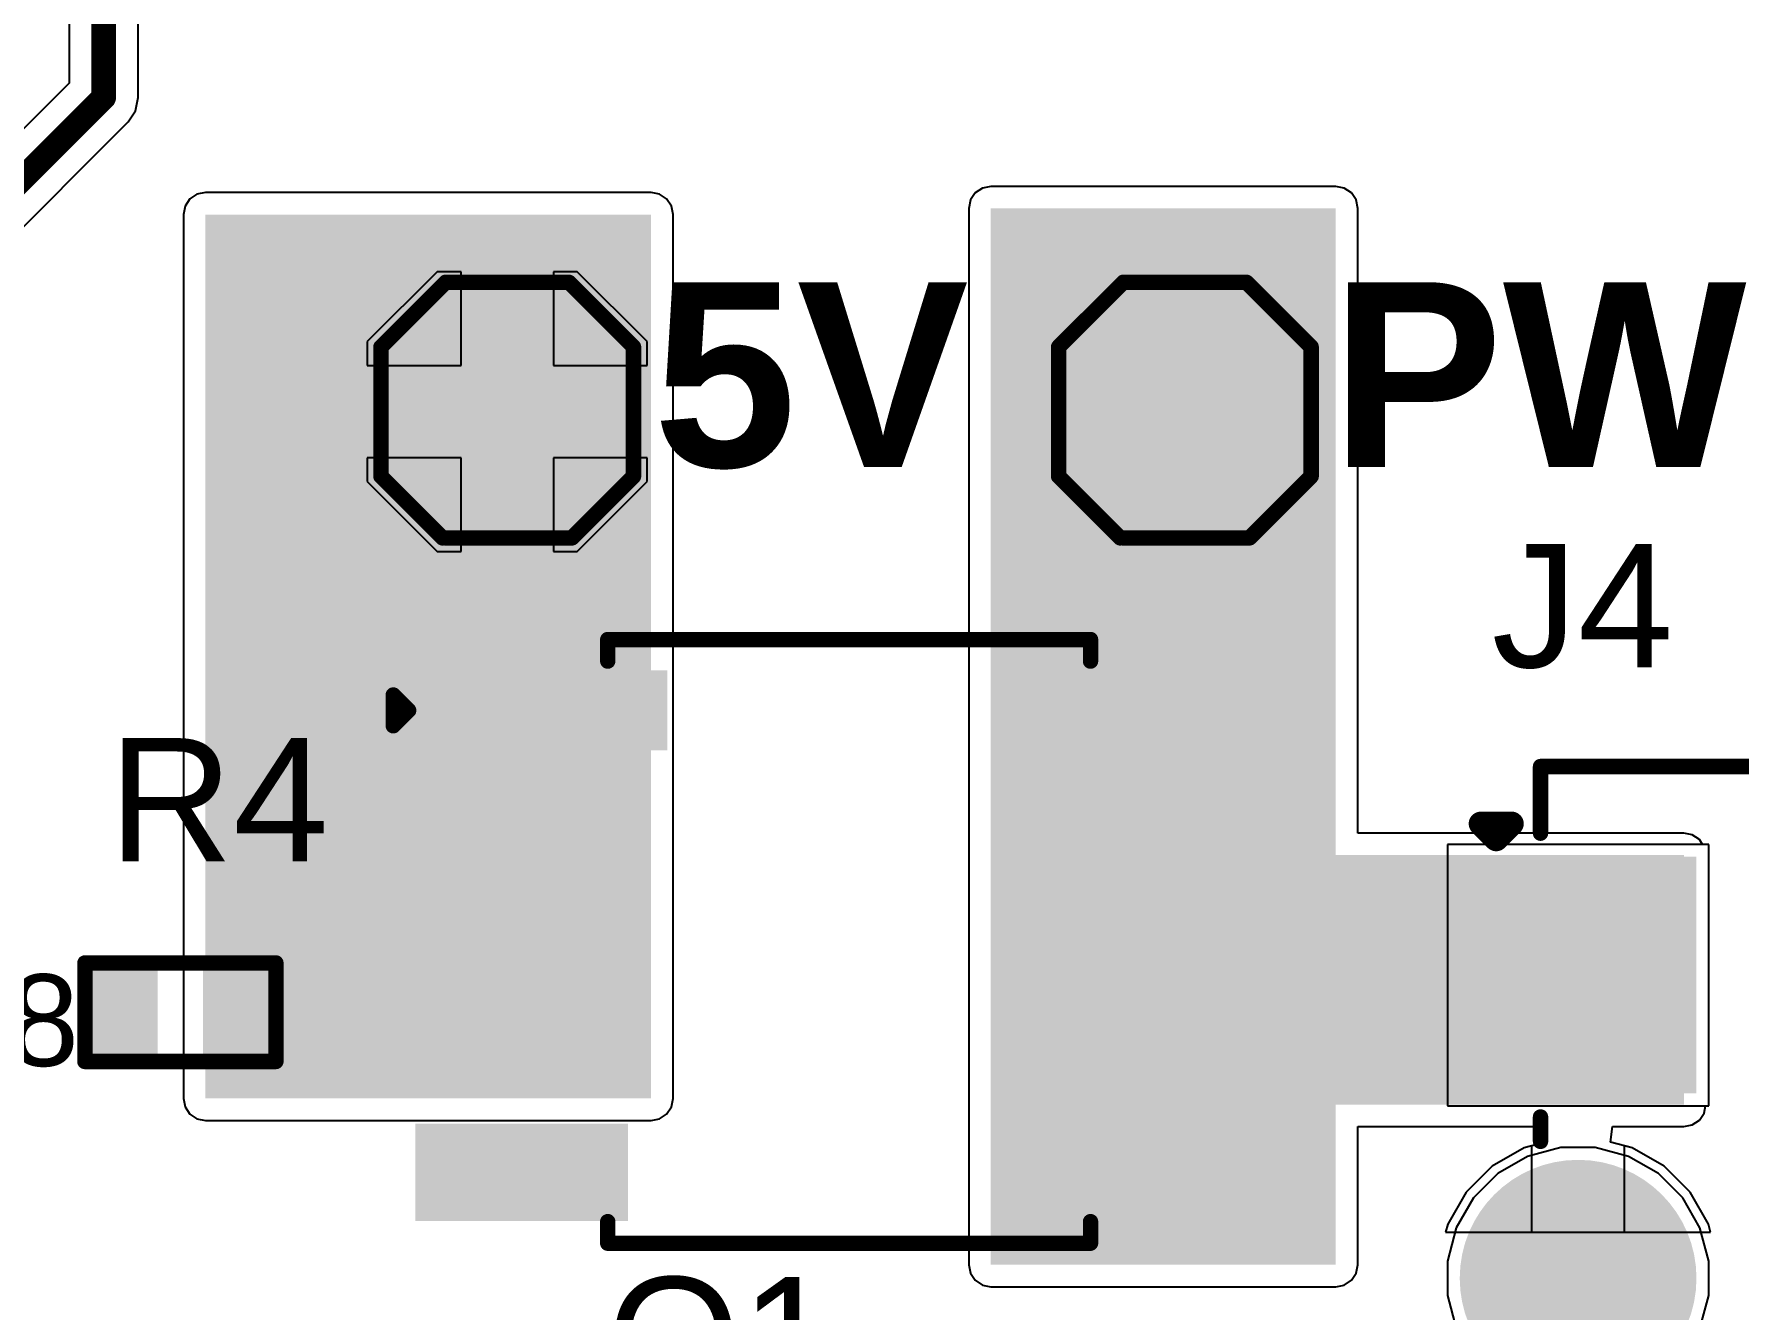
# Model space of a CAD drawing. Header units: inches. Extents: x -0.91 to 3.86, y -0.82 to 4.16.
# Drawn here: x 2.936 to 3.49, y 2.628 to 3.043 of the extents above; entities that cross this region are included whole.
import ezdxf

# ---------------------------------------------------------------- set-up
doc = ezdxf.new("R2010")
doc.units = ezdxf.units.IN
doc.header["$MEASUREMENT"] = 0
for name, color, linetype in [('Bottom Layer 1', 5, 'Continuous'), ('Bottom Solder', 6, 'Continuous'), ('GND+Signal', 16, 'Continuous'), ('Mechanical 17', 56, 'Continuous'), ('Multi-Layer', 9, 'Continuous'), ('Pad Holes', 156, 'Continuous'), ('PWR+Signal', 76, 'Continuous'), ('Top Layer 1', 1, 'Continuous'), ('Top Overlay', 2, 'Continuous'), ('Top Paste', 8, 'Continuous'), ('Top Solder', 216, 'Continuous')]:
    doc.layers.add(name, color=color, linetype=linetype)
doc.styles.add('Arial', font='', dxfattribs={"height": 0.2})
doc.styles.add('Arial_Bold', font='', dxfattribs={"height": 0.2})
doc.styles.get('Arial').set_extended_font_data('Arial')
doc.styles.get('Arial_Bold').set_extended_font_data('Arial', bold=True)

# ---------------------------------------------------------------- blocks, each defined once
blk = doc.blocks.new('R___0402_160')
at = {"layer": 'Top Layer 1'}
for points in [[(-0.0275, -0.0125), (-0.0275, 0.0125), (-0.0095, 0.0125), (-0.0095, -0.0125)], [(0.0095, -0.0125), (0.0095, 0.0125), (0.0275, 0.0125), (0.0275, -0.0125)]]:
    blk.add_hatch(color=1, dxfattribs=at).paths.add_polyline_path(points)
at = {"layer": 'Top Paste'}
for points in [[(-0.0275, -0.0125), (-0.0275, 0.0125), (-0.0095, 0.0125), (-0.0095, -0.0125)], [(0.0095, -0.0125), (0.0095, 0.0125), (0.0275, 0.0125), (0.0275, -0.0125)]]:
    blk.add_hatch(color=8, dxfattribs=at).paths.add_polyline_path(points)
at = {"layer": 'Top Solder'}
for points in [[(-0.02967, -0.01467), (-0.02967, 0.01467), (-0.00733, 0.01467), (-0.00733, -0.01467)], [(0.00733, -0.01467), (0.00733, 0.01467), (0.02967, 0.01467), (0.02967, -0.01467)]]:
    blk.add_hatch(color=216, dxfattribs=at).paths.add_polyline_path(points)
at = {"layer": 'Top Overlay'}
for points in [[(-0.031, 0.016, 0.005, 0.005, 0), (0.031, 0.016, 0.005, 0.005, 0)], [(-0.031, -0.016, 0.005, 0.005, 0), (-0.031, 0.016, 0.005, 0.005, 0)], [(0.031, -0.016, 0.005, 0.005, 0), (0.031, 0.016, 0.005, 0.005, 0)], [(-0.031, -0.016, 0.005, 0.005, 0), (0.031, -0.016, 0.005, 0.005, 0)], [(-0.032, -0.017, 0.000127, 0.000127, 0), (0.032, -0.017, 0.000127, 0.000127, 0)]]:
    blk.add_lwpolyline(points, format="xyseb", dxfattribs=at)
for points in [[(-0.03225, 0.016, 0.0025, 0.0025, 1), (-0.02975, 0.016, 0.0025, 0.0025, 1)], [(-0.03225, 0.016, 0.0025, 0.0025, 1), (-0.02975, 0.016, 0.0025, 0.0025, 1)], [(0.02975, 0.016, 0.0025, 0.0025, 1), (0.03225, 0.016, 0.0025, 0.0025, 1)], [(0.02975, 0.016, 0.0025, 0.0025, 1), (0.03225, 0.016, 0.0025, 0.0025, 1)], [(-0.03225, -0.016, 0.0025, 0.0025, 1), (-0.02975, -0.016, 0.0025, 0.0025, 1)], [(-0.03225, -0.016, 0.0025, 0.0025, 1), (-0.02975, -0.016, 0.0025, 0.0025, 1)], [(0.02975, -0.016, 0.0025, 0.0025, 1), (0.03225, -0.016, 0.0025, 0.0025, 1)], [(0.02975, -0.016, 0.0025, 0.0025, 1), (0.03225, -0.016, 0.0025, 0.0025, 1)], [(-0.03203, -0.017, 0.0000635, 0.0000635, 1), (-0.03197, -0.017, 0.0000635, 0.0000635, 1)], [(0.03197, -0.017, 0.0000635, 0.0000635, 1), (0.03203, -0.017, 0.0000635, 0.0000635, 1)]]:
    blk.add_lwpolyline(points, format="xyseb", close=True, dxfattribs=at)
blk = doc.blocks.new('SOIC_8_173')
at = {"layer": 'Top Layer 1'}
for points in [[(-0.07579, 0.08681), (-0.07579, 0.06319), (-0.13681, 0.06319), (-0.13681, 0.08681)], [(0.13681, 0.08681), (0.13681, 0.06319), (0.07579, 0.06319), (0.07579, 0.08681)], [(-0.07579, 0.03681), (-0.07579, 0.01319), (-0.13681, 0.01319), (-0.13681, 0.03681)], [(0.13681, 0.03681), (0.13681, 0.01319), (0.07579, 0.01319), (0.07579, 0.03681)], [(-0.07579, -0.01319), (-0.07579, -0.03681), (-0.13681, -0.03681), (-0.13681, -0.01319)], [(0.13681, -0.01319), (0.13681, -0.03681), (0.07579, -0.03681), (0.07579, -0.01319)], [(-0.07579, -0.06319), (-0.07579, -0.08681), (-0.13681, -0.08681), (-0.13681, -0.06319)], [(0.13681, -0.06319), (0.13681, -0.08681), (0.07579, -0.08681), (0.07579, -0.06319)]]:
    blk.add_hatch(color=1, dxfattribs=at).paths.add_polyline_path(points)
at = {"layer": 'Top Overlay'}
blk.add_hatch(color=2, dxfattribs=at).paths.add_polyline_path([(-0.072, 0.062), (-0.059, 0.062), (-0.059, 0.088), (-0.072, 0.088)])
at = {"layer": 'Top Paste'}
for points in [[(-0.07579, 0.08681), (-0.07579, 0.06319), (-0.13681, 0.06319), (-0.13681, 0.08681)], [(0.13681, 0.08681), (0.13681, 0.06319), (0.07579, 0.06319), (0.07579, 0.08681)], [(-0.07579, 0.03681), (-0.07579, 0.01319), (-0.13681, 0.01319), (-0.13681, 0.03681)], [(0.13681, 0.03681), (0.13681, 0.01319), (0.07579, 0.01319), (0.07579, 0.03681)], [(-0.07579, -0.01319), (-0.07579, -0.03681), (-0.13681, -0.03681), (-0.13681, -0.01319)], [(0.13681, -0.01319), (0.13681, -0.03681), (0.07579, -0.03681), (0.07579, -0.01319)], [(-0.07579, -0.06319), (-0.07579, -0.08681), (-0.13681, -0.08681), (-0.13681, -0.06319)], [(0.13681, -0.06319), (0.13681, -0.08681), (0.07579, -0.08681), (0.07579, -0.06319)]]:
    blk.add_hatch(color=8, dxfattribs=at).paths.add_polyline_path(points)
at = {"layer": 'Top Solder'}
for points in [[(-0.07179, 0.09081), (-0.07179, 0.05919), (-0.14081, 0.05919), (-0.14081, 0.09081)], [(0.14081, 0.09081), (0.14081, 0.05919), (0.07179, 0.05919), (0.07179, 0.09081)], [(-0.07179, 0.04081), (-0.07179, 0.00919), (-0.14081, 0.00919), (-0.14081, 0.04081)], [(0.14081, 0.04081), (0.14081, 0.00919), (0.07179, 0.00919), (0.07179, 0.04081)], [(-0.07179, -0.00919), (-0.07179, -0.04081), (-0.14081, -0.04081), (-0.14081, -0.00919)], [(0.14081, -0.00919), (0.14081, -0.04081), (0.07179, -0.04081), (0.07179, -0.00919)], [(-0.07179, -0.05919), (-0.07179, -0.09081), (-0.14081, -0.09081), (-0.14081, -0.05919)], [(0.14081, -0.05919), (0.14081, -0.09081), (0.07179, -0.09081), (0.07179, -0.05919)]]:
    blk.add_hatch(color=216, dxfattribs=at).paths.add_polyline_path(points)
at = {"layer": 'Top Overlay'}
for points in [[(-0.07837, 0.091, 0.005, 0.005, 0), (-0.07837, 0.098, 0.005, 0.005, 0)], [(-0.07837, 0.098, 0.005, 0.005, 0), (0.07837, 0.098, 0.005, 0.005, 0)], [(0.07837, 0.091, 0.005, 0.005, 0), (0.07837, 0.098, 0.005, 0.005, 0)], [(-0.148, 0.08, 0.005, 0.005, 0), (-0.143, 0.075, 0.005, 0.005, 0)], [(-0.148, 0.07, 0.005, 0.005, 0), (-0.148, 0.08, 0.005, 0.005, 0)], [(-0.148, 0.07, 0.005, 0.005, 0), (-0.143, 0.075, 0.005, 0.005, 0)], [(-0.07837, -0.098, 0.005, 0.005, 0), (-0.07837, -0.091, 0.005, 0.005, 0)], [(0.07837, -0.098, 0.005, 0.005, 0), (0.07837, -0.091, 0.005, 0.005, 0)], [(-0.07837, -0.098, 0.005, 0.005, 0), (0.07837, -0.098, 0.005, 0.005, 0)]]:
    blk.add_lwpolyline(points, format="xyseb", dxfattribs=at)
for points in [[(-0.07962, 0.098, 0.0025, 0.0025, 1), (-0.07712, 0.098, 0.0025, 0.0025, 1)], [(-0.07962, 0.098, 0.0025, 0.0025, 1), (-0.07712, 0.098, 0.0025, 0.0025, 1)], [(0.07712, 0.098, 0.0025, 0.0025, 1), (0.07962, 0.098, 0.0025, 0.0025, 1)], [(0.07712, 0.098, 0.0025, 0.0025, 1), (0.07962, 0.098, 0.0025, 0.0025, 1)], [(-0.07962, 0.091, 0.0025, 0.0025, 1), (-0.07712, 0.091, 0.0025, 0.0025, 1)], [(0.07712, 0.091, 0.0025, 0.0025, 1), (0.07962, 0.091, 0.0025, 0.0025, 1)], [(-0.14925, 0.08, 0.0025, 0.0025, 1), (-0.14675, 0.08, 0.0025, 0.0025, 1)], [(-0.14925, 0.08, 0.0025, 0.0025, 1), (-0.14675, 0.08, 0.0025, 0.0025, 1)], [(-0.14425, 0.075, 0.0025, 0.0025, 1), (-0.14175, 0.075, 0.0025, 0.0025, 1)], [(-0.14425, 0.075, 0.0025, 0.0025, 1), (-0.14175, 0.075, 0.0025, 0.0025, 1)], [(-0.14925, 0.07, 0.0025, 0.0025, 1), (-0.14675, 0.07, 0.0025, 0.0025, 1)], [(-0.14925, 0.07, 0.0025, 0.0025, 1), (-0.14675, 0.07, 0.0025, 0.0025, 1)], [(-0.07962, -0.091, 0.0025, 0.0025, 1), (-0.07712, -0.091, 0.0025, 0.0025, 1)], [(0.07712, -0.091, 0.0025, 0.0025, 1), (0.07962, -0.091, 0.0025, 0.0025, 1)], [(-0.07962, -0.098, 0.0025, 0.0025, 1), (-0.07712, -0.098, 0.0025, 0.0025, 1)], [(-0.07962, -0.098, 0.0025, 0.0025, 1), (-0.07712, -0.098, 0.0025, 0.0025, 1)], [(0.07712, -0.098, 0.0025, 0.0025, 1), (0.07962, -0.098, 0.0025, 0.0025, 1)], [(0.07712, -0.098, 0.0025, 0.0025, 1), (0.07962, -0.098, 0.0025, 0.0025, 1)]]:
    blk.add_lwpolyline(points, format="xyseb", close=True, dxfattribs=at)
blk = doc.blocks.new('1053131306_208')
at = {"layer": 'Bottom Layer 1'}
h = blk.add_hatch(color=5, dxfattribs=at)
edge = h.paths.add_edge_path()
edge.add_arc((-0.24606, 0.14134), 0.03543, 0, 360)
h = blk.add_hatch(color=5, dxfattribs=at)
edge = h.paths.add_edge_path()
edge.add_arc((-0.14764, 0.14134), 0.03543, 0, 360)
h = blk.add_hatch(color=5, dxfattribs=at)
edge = h.paths.add_edge_path()
edge.add_arc((-0.04921, 0.14134), 0.03543, 0, 360)
h = blk.add_hatch(color=5, dxfattribs=at)
edge = h.paths.add_edge_path()
edge.add_arc((0.04921, 0.14134), 0.03543, 0, 360)
h = blk.add_hatch(color=5, dxfattribs=at)
edge = h.paths.add_edge_path()
edge.add_arc((0.14764, 0.14134), 0.03543, 0, 360)
blk.add_hatch(color=5, dxfattribs=at).paths.add_polyline_path([(0.21063, 0.17677), (0.2815, 0.17677), (0.2815, 0.10591), (0.21063, 0.10591)])
at = {"layer": 'Bottom Solder'}
h = blk.add_hatch(color=6, dxfattribs=at)
edge = h.paths.add_edge_path()
edge.add_arc((-0.24606, 0.14134), 0.03843, 0, 360)
h = blk.add_hatch(color=6, dxfattribs=at)
edge = h.paths.add_edge_path()
edge.add_arc((-0.14764, 0.14134), 0.03843, 0, 360)
h = blk.add_hatch(color=6, dxfattribs=at)
edge = h.paths.add_edge_path()
edge.add_arc((-0.04921, 0.14134), 0.03843, 0, 360)
h = blk.add_hatch(color=6, dxfattribs=at)
edge = h.paths.add_edge_path()
edge.add_arc((0.04921, 0.14134), 0.03843, 0, 360)
h = blk.add_hatch(color=6, dxfattribs=at)
edge = h.paths.add_edge_path()
edge.add_arc((0.14764, 0.14134), 0.03843, 0, 360)
blk.add_hatch(color=6, dxfattribs=at).paths.add_polyline_path([(0.20763, 0.17977), (0.2845, 0.17977), (0.2845, 0.10291), (0.20763, 0.10291)])
h = blk.add_hatch(color=6, dxfattribs=at)
edge = h.paths.add_edge_path()
edge.add_arc((-0.24606, -0.14134), 0.003, 0, 360)
h = blk.add_hatch(color=6, dxfattribs=at)
edge = h.paths.add_edge_path()
edge.add_arc((0.24606, -0.14134), 0.003, 0, 360)
at = {"layer": 'GND+Signal'}
h = blk.add_hatch(color=16, dxfattribs=at)
edge = h.paths.add_edge_path()
edge.add_arc((-0.24606, 0.14134), 0.03543, 0, 360)
h = blk.add_hatch(color=16, dxfattribs=at)
edge = h.paths.add_edge_path()
edge.add_arc((-0.14764, 0.14134), 0.03543, 0, 360)
h = blk.add_hatch(color=16, dxfattribs=at)
edge = h.paths.add_edge_path()
edge.add_arc((-0.04921, 0.14134), 0.03543, 0, 360)
h = blk.add_hatch(color=16, dxfattribs=at)
edge = h.paths.add_edge_path()
edge.add_arc((0.04921, 0.14134), 0.03543, 0, 360)
h = blk.add_hatch(color=16, dxfattribs=at)
edge = h.paths.add_edge_path()
edge.add_arc((0.14764, 0.14134), 0.03543, 0, 360)
blk.add_hatch(color=16, dxfattribs=at).paths.add_polyline_path([(0.21063, 0.17677), (0.2815, 0.17677), (0.2815, 0.10591), (0.21063, 0.10591)])
at = {"layer": 'Multi-Layer'}
h = blk.add_hatch(color=9, dxfattribs=at)
edge = h.paths.add_edge_path()
edge.add_arc((-0.24606, 0.14134), 0.03543, 0, 360)
h = blk.add_hatch(color=9, dxfattribs=at)
edge = h.paths.add_edge_path()
edge.add_arc((-0.14764, 0.14134), 0.03543, 0, 360)
h = blk.add_hatch(color=9, dxfattribs=at)
edge = h.paths.add_edge_path()
edge.add_arc((-0.04921, 0.14134), 0.03543, 0, 360)
h = blk.add_hatch(color=9, dxfattribs=at)
edge = h.paths.add_edge_path()
edge.add_arc((0.04921, 0.14134), 0.03543, 0, 360)
h = blk.add_hatch(color=9, dxfattribs=at)
edge = h.paths.add_edge_path()
edge.add_arc((0.14764, 0.14134), 0.03543, 0, 360)
blk.add_hatch(color=9, dxfattribs=at).paths.add_polyline_path([(0.21063, 0.17677), (0.2815, 0.17677), (0.2815, 0.10591), (0.21063, 0.10591)])
at = {"layer": 'Pad Holes'}
h = blk.add_hatch(color=7, dxfattribs=at)
edge = h.paths.add_edge_path()
edge.add_arc((-0.24606, 0.14134), 0.02362, 0, 360)
h = blk.add_hatch(color=7, dxfattribs=at)
edge = h.paths.add_edge_path()
edge.add_arc((-0.14764, 0.14134), 0.02362, 0, 360)
h = blk.add_hatch(color=7, dxfattribs=at)
edge = h.paths.add_edge_path()
edge.add_arc((-0.04921, 0.14134), 0.02362, 0, 360)
h = blk.add_hatch(color=7, dxfattribs=at)
edge = h.paths.add_edge_path()
edge.add_arc((0.04921, 0.14134), 0.02362, 0, 360)
h = blk.add_hatch(color=7, dxfattribs=at)
edge = h.paths.add_edge_path()
edge.add_arc((0.14764, 0.14134), 0.02362, 0, 360)
h = blk.add_hatch(color=7, dxfattribs=at)
edge = h.paths.add_edge_path()
edge.add_arc((0.24606, 0.14134), 0.02362, 0, 360)
h = blk.add_hatch(color=7, dxfattribs=at)
edge = h.paths.add_edge_path()
edge.add_arc((-0.24606, -0.14134), 0.03189, 0, 360)
h = blk.add_hatch(color=7, dxfattribs=at)
edge = h.paths.add_edge_path()
edge.add_arc((0.24311, -0.14134), 0.0315, 90, 270)
edge.add_line((0.24311, -0.17283), (0.24902, -0.17283))
edge.add_arc((0.24902, -0.14134), 0.0315, 270, 450)
edge.add_line((0.24902, -0.10984), (0.24311, -0.10984))
at = {"layer": 'PWR+Signal'}
h = blk.add_hatch(color=76, dxfattribs=at)
edge = h.paths.add_edge_path()
edge.add_arc((-0.24606, 0.14134), 0.03543, 0, 360)
h = blk.add_hatch(color=76, dxfattribs=at)
edge = h.paths.add_edge_path()
edge.add_arc((-0.14764, 0.14134), 0.03543, 0, 360)
h = blk.add_hatch(color=76, dxfattribs=at)
edge = h.paths.add_edge_path()
edge.add_arc((-0.04921, 0.14134), 0.03543, 0, 360)
h = blk.add_hatch(color=76, dxfattribs=at)
edge = h.paths.add_edge_path()
edge.add_arc((0.04921, 0.14134), 0.03543, 0, 360)
h = blk.add_hatch(color=76, dxfattribs=at)
edge = h.paths.add_edge_path()
edge.add_arc((0.14764, 0.14134), 0.03543, 0, 360)
blk.add_hatch(color=76, dxfattribs=at).paths.add_polyline_path([(0.21063, 0.17677), (0.2815, 0.17677), (0.2815, 0.10591), (0.21063, 0.10591)])
at = {"layer": 'Top Layer 1'}
h = blk.add_hatch(color=1, dxfattribs=at)
edge = h.paths.add_edge_path()
edge.add_arc((-0.24606, 0.14134), 0.03543, 0, 360)
h = blk.add_hatch(color=1, dxfattribs=at)
edge = h.paths.add_edge_path()
edge.add_arc((-0.14764, 0.14134), 0.03543, 0, 360)
h = blk.add_hatch(color=1, dxfattribs=at)
edge = h.paths.add_edge_path()
edge.add_arc((-0.04921, 0.14134), 0.03543, 0, 360)
h = blk.add_hatch(color=1, dxfattribs=at)
edge = h.paths.add_edge_path()
edge.add_arc((0.04921, 0.14134), 0.03543, 0, 360)
h = blk.add_hatch(color=1, dxfattribs=at)
edge = h.paths.add_edge_path()
edge.add_arc((0.14764, 0.14134), 0.03543, 0, 360)
blk.add_hatch(color=1, dxfattribs=at).paths.add_polyline_path([(0.21063, 0.17677), (0.2815, 0.17677), (0.2815, 0.10591), (0.21063, 0.10591)])
at = {"layer": 'Top Solder'}
h = blk.add_hatch(color=216, dxfattribs=at)
edge = h.paths.add_edge_path()
edge.add_arc((-0.24606, 0.14134), 0.03843, 0, 360)
h = blk.add_hatch(color=216, dxfattribs=at)
edge = h.paths.add_edge_path()
edge.add_arc((-0.14764, 0.14134), 0.03843, 0, 360)
h = blk.add_hatch(color=216, dxfattribs=at)
edge = h.paths.add_edge_path()
edge.add_arc((-0.04921, 0.14134), 0.03843, 0, 360)
h = blk.add_hatch(color=216, dxfattribs=at)
edge = h.paths.add_edge_path()
edge.add_arc((0.04921, 0.14134), 0.03843, 0, 360)
h = blk.add_hatch(color=216, dxfattribs=at)
edge = h.paths.add_edge_path()
edge.add_arc((0.14764, 0.14134), 0.03843, 0, 360)
blk.add_hatch(color=216, dxfattribs=at).paths.add_polyline_path([(0.20763, 0.17977), (0.2845, 0.17977), (0.2845, 0.10291), (0.20763, 0.10291)])
h = blk.add_hatch(color=216, dxfattribs=at)
edge = h.paths.add_edge_path()
edge.add_arc((-0.24606, -0.14134), 0.003, 0, 360)
h = blk.add_hatch(color=216, dxfattribs=at)
edge = h.paths.add_edge_path()
edge.add_arc((0.24606, -0.14134), 0.003, 0, 360)
at = {"layer": 'Top Overlay'}
for points in [[(0.29519, 0.17292, 0.00787, 0.00787, 0), (0.29019, 0.16792, 0.00787, 0.00787, 0)], [(0.29019, 0.16792, 0.00787, 0.00787, 0), (0.29519, 0.16292, 0.00787, 0.00787, 0)], [(0.29519, 0.17292, 0.00787, 0.00787, 0), (0.29519, 0.16292, 0.00787, 0.00787, 0)], [(-0.31378, 0.15354, 0.005, 0.005, 0), (-0.29048, 0.15354, 0.005, 0.005, 0)], [(-0.31378, 0.15354, 0.005, 0.005, 0), (-0.31378, -0.26732, 0.005, 0.005, 0)], [(-0.20164, 0.15354, 0.005, 0.005, 0), (-0.19206, 0.15354, 0.005, 0.005, 0)], [(-0.10322, 0.15354, 0.005, 0.005, 0), (-0.09363, 0.15354, 0.005, 0.005, 0)], [(-0.00479, 0.15354, 0.005, 0.005, 0), (0.00479, 0.15354, 0.005, 0.005, 0)], [(0.09363, 0.15354, 0.005, 0.005, 0), (0.10322, 0.15354, 0.005, 0.005, 0)], [(0.19206, 0.15354, 0.005, 0.005, 0), (0.2, 0.15354, 0.005, 0.005, 0)], [(0.29213, 0.15354, 0.005, 0.005, 0), (0.31378, 0.15354, 0.005, 0.005, 0)], [(0.31378, 0.15354, 0.005, 0.005, 0), (0.31378, -0.26732, 0.005, 0.005, 0)], [(-0.192, -0.23, 0.005, 0.005, 0), (-0.203, -0.241, 0.005, 0.005, 0)], [(-0.192, -0.23, 0.005, 0.005, 0), (-0.156, -0.23, 0.005, 0.005, 0)], [(-0.203, -0.241, 0.005, 0.005, 0), (-0.203, -0.256, 0.005, 0.005, 0)], [(-0.31378, -0.26732, 0.005, 0.005, 0), (0.31378, -0.26732, 0.005, 0.005, 0)]]:
    blk.add_lwpolyline(points, format="xyseb", dxfattribs=at)
for points in [[(0.28823, 0.16792, 0.00394, 0.00394, 1), (0.29216, 0.16792, 0.00394, 0.00394, 1)], [(0.28823, 0.16792, 0.00394, 0.00394, 1), (0.29216, 0.16792, 0.00394, 0.00394, 1)], [(0.29323, 0.17292, 0.00394, 0.00394, 1), (0.29716, 0.17292, 0.00394, 0.00394, 1)], [(0.29323, 0.17292, 0.00394, 0.00394, 1), (0.29716, 0.17292, 0.00394, 0.00394, 1)], [(0.29323, 0.16292, 0.00394, 0.00394, 1), (0.29716, 0.16292, 0.00394, 0.00394, 1)], [(0.29323, 0.16292, 0.00394, 0.00394, 1), (0.29716, 0.16292, 0.00394, 0.00394, 1)], [(-0.31503, 0.15354, 0.0025, 0.0025, 1), (-0.31253, 0.15354, 0.0025, 0.0025, 1)], [(-0.31503, 0.15354, 0.0025, 0.0025, 1), (-0.31253, 0.15354, 0.0025, 0.0025, 1)], [(-0.29173, 0.15354, 0.0025, 0.0025, 1), (-0.28923, 0.15354, 0.0025, 0.0025, 1)], [(-0.20289, 0.15354, 0.0025, 0.0025, 1), (-0.20039, 0.15354, 0.0025, 0.0025, 1)], [(-0.19331, 0.15354, 0.0025, 0.0025, 1), (-0.19081, 0.15354, 0.0025, 0.0025, 1)], [(-0.10447, 0.15354, 0.0025, 0.0025, 1), (-0.10197, 0.15354, 0.0025, 0.0025, 1)], [(-0.09488, 0.15354, 0.0025, 0.0025, 1), (-0.09238, 0.15354, 0.0025, 0.0025, 1)], [(-0.00604, 0.15354, 0.0025, 0.0025, 1), (-0.00354, 0.15354, 0.0025, 0.0025, 1)], [(0.00354, 0.15354, 0.0025, 0.0025, 1), (0.00604, 0.15354, 0.0025, 0.0025, 1)], [(0.09238, 0.15354, 0.0025, 0.0025, 1), (0.09488, 0.15354, 0.0025, 0.0025, 1)], [(0.10197, 0.15354, 0.0025, 0.0025, 1), (0.10447, 0.15354, 0.0025, 0.0025, 1)], [(0.19081, 0.15354, 0.0025, 0.0025, 1), (0.19331, 0.15354, 0.0025, 0.0025, 1)], [(0.19875, 0.15354, 0.0025, 0.0025, 1), (0.20125, 0.15354, 0.0025, 0.0025, 1)], [(0.29088, 0.15354, 0.0025, 0.0025, 1), (0.29338, 0.15354, 0.0025, 0.0025, 1)], [(0.31253, 0.15354, 0.0025, 0.0025, 1), (0.31503, 0.15354, 0.0025, 0.0025, 1)], [(0.31253, 0.15354, 0.0025, 0.0025, 1), (0.31503, 0.15354, 0.0025, 0.0025, 1)], [(-0.19325, -0.23, 0.0025, 0.0025, 1), (-0.19075, -0.23, 0.0025, 0.0025, 1)], [(-0.19325, -0.23, 0.0025, 0.0025, 1), (-0.19075, -0.23, 0.0025, 0.0025, 1)], [(-0.15725, -0.23, 0.0025, 0.0025, 1), (-0.15475, -0.23, 0.0025, 0.0025, 1)], [(-0.20425, -0.241, 0.0025, 0.0025, 1), (-0.20175, -0.241, 0.0025, 0.0025, 1)], [(-0.20425, -0.241, 0.0025, 0.0025, 1), (-0.20175, -0.241, 0.0025, 0.0025, 1)], [(-0.20425, -0.256, 0.0025, 0.0025, 1), (-0.20175, -0.256, 0.0025, 0.0025, 1)], [(-0.31503, -0.26732, 0.0025, 0.0025, 1), (-0.31253, -0.26732, 0.0025, 0.0025, 1)], [(-0.31503, -0.26732, 0.0025, 0.0025, 1), (-0.31253, -0.26732, 0.0025, 0.0025, 1)], [(0.31253, -0.26732, 0.0025, 0.0025, 1), (0.31503, -0.26732, 0.0025, 0.0025, 1)], [(0.31253, -0.26732, 0.0025, 0.0025, 1), (0.31503, -0.26732, 0.0025, 0.0025, 1)]]:
    blk.add_lwpolyline(points, format="xyseb", close=True, dxfattribs=at)
at = {"layer": 'Top Overlay', "style": 'Arial'}
blk.add_text('PCB Edge', height=0.04, dxfattribs=at).set_placement((-0.14271, -0.24399))
blk = doc.blocks.new('T____P______TH_1_8___H_________0_92___210')
at = {"layer": 'Bottom Layer 1'}
blk.add_hatch(color=5, dxfattribs=at).paths.add_polyline_path([(0.01772, 0.03543), (-0.01772, 0.03543), (-0.03543, 0.01772), (-0.03543, -0.01772), (-0.01772, -0.03543), (0.01772, -0.03543), (0.03543, -0.01772), (0.03543, 0.01772)])
at = {"layer": 'Bottom Solder'}
blk.add_hatch(color=6, dxfattribs=at).paths.add_polyline_path([(0.01972, 0.03943), (-0.01972, 0.03943), (-0.03943, 0.01972), (-0.03943, -0.01972), (-0.01972, -0.03943), (0.01972, -0.03943), (0.03943, -0.01972), (0.03943, 0.01972)])
at = {"layer": 'GND+Signal'}
blk.add_hatch(color=16, dxfattribs=at).paths.add_polyline_path([(0.01772, 0.03543), (-0.01772, 0.03543), (-0.03543, 0.01772), (-0.03543, -0.01772), (-0.01772, -0.03543), (0.01772, -0.03543), (0.03543, -0.01772), (0.03543, 0.01772)])
at = {"layer": 'Multi-Layer'}
blk.add_hatch(color=9, dxfattribs=at).paths.add_polyline_path([(0.01772, 0.03543), (-0.01772, 0.03543), (-0.03543, 0.01772), (-0.03543, -0.01772), (-0.01772, -0.03543), (0.01772, -0.03543), (0.03543, -0.01772), (0.03543, 0.01772)])
at = {"layer": 'Pad Holes'}
h = blk.add_hatch(color=7, dxfattribs=at)
edge = h.paths.add_edge_path()
edge.add_arc((0, 0), 0.01811, 0, 360)
at = {"layer": 'PWR+Signal'}
blk.add_hatch(color=76, dxfattribs=at).paths.add_polyline_path([(0.01772, 0.03543), (-0.01772, 0.03543), (-0.03543, 0.01772), (-0.03543, -0.01772), (-0.01772, -0.03543), (0.01772, -0.03543), (0.03543, -0.01772), (0.03543, 0.01772)])
at = {"layer": 'Top Layer 1'}
blk.add_hatch(color=1, dxfattribs=at).paths.add_polyline_path([(0.01772, 0.03543), (-0.01772, 0.03543), (-0.03543, 0.01772), (-0.03543, -0.01772), (-0.01772, -0.03543), (0.01772, -0.03543), (0.03543, -0.01772), (0.03543, 0.01772)])
at = {"layer": 'Top Solder'}
blk.add_hatch(color=216, dxfattribs=at).paths.add_polyline_path([(0.01972, 0.03943), (-0.01972, 0.03943), (-0.03943, 0.01972), (-0.03943, -0.01972), (-0.01972, -0.03943), (0.01972, -0.03943), (0.03943, -0.01972), (0.03943, 0.01972)])
at = {"layer": 'Top Overlay'}
for points in [[(-0.041, 0.021, 0.005, 0.005, 0), (-0.02, 0.042, 0.005, 0.005, 0)], [(-0.02, 0.042, 0.005, 0.005, 0), (0.02, 0.042, 0.005, 0.005, 0)], [(0.02, 0.042, 0.005, 0.005, 0), (0.041, 0.021, 0.005, 0.005, 0)], [(-0.041, -0.021, 0.005, 0.005, 0), (-0.041, 0.021, 0.005, 0.005, 0)], [(0.041, -0.021, 0.005, 0.005, 0), (0.041, 0.021, 0.005, 0.005, 0)], [(-0.041, -0.021, 0.005, 0.005, 0), (-0.021, -0.041, 0.005, 0.005, 0)], [(0.021, -0.041, 0.005, 0.005, 0), (0.041, -0.021, 0.005, 0.005, 0)], [(-0.02, -0.041, 0.005, 0.005, 0), (0.021, -0.041, 0.005, 0.005, 0)]]:
    blk.add_lwpolyline(points, format="xyseb", dxfattribs=at)
for points in [[(-0.02125, 0.042, 0.0025, 0.0025, 1), (-0.01875, 0.042, 0.0025, 0.0025, 1)], [(-0.02125, 0.042, 0.0025, 0.0025, 1), (-0.01875, 0.042, 0.0025, 0.0025, 1)], [(0.01875, 0.042, 0.0025, 0.0025, 1), (0.02125, 0.042, 0.0025, 0.0025, 1)], [(0.01875, 0.042, 0.0025, 0.0025, 1), (0.02125, 0.042, 0.0025, 0.0025, 1)], [(-0.04225, 0.021, 0.0025, 0.0025, 1), (-0.03975, 0.021, 0.0025, 0.0025, 1)], [(-0.04225, 0.021, 0.0025, 0.0025, 1), (-0.03975, 0.021, 0.0025, 0.0025, 1)], [(0.03975, 0.021, 0.0025, 0.0025, 1), (0.04225, 0.021, 0.0025, 0.0025, 1)], [(0.03975, 0.021, 0.0025, 0.0025, 1), (0.04225, 0.021, 0.0025, 0.0025, 1)], [(-0.04225, -0.021, 0.0025, 0.0025, 1), (-0.03975, -0.021, 0.0025, 0.0025, 1)], [(-0.04225, -0.021, 0.0025, 0.0025, 1), (-0.03975, -0.021, 0.0025, 0.0025, 1)], [(0.03975, -0.021, 0.0025, 0.0025, 1), (0.04225, -0.021, 0.0025, 0.0025, 1)], [(0.03975, -0.021, 0.0025, 0.0025, 1), (0.04225, -0.021, 0.0025, 0.0025, 1)], [(-0.02225, -0.041, 0.0025, 0.0025, 1), (-0.01975, -0.041, 0.0025, 0.0025, 1)], [(-0.02125, -0.041, 0.0025, 0.0025, 1), (-0.01875, -0.041, 0.0025, 0.0025, 1)], [(0.01975, -0.041, 0.0025, 0.0025, 1), (0.02225, -0.041, 0.0025, 0.0025, 1)], [(0.01975, -0.041, 0.0025, 0.0025, 1), (0.02225, -0.041, 0.0025, 0.0025, 1)]]:
    blk.add_lwpolyline(points, format="xyseb", close=True, dxfattribs=at)
blk = doc.blocks.new('T____P______TH_1_8___H_________0_92___211')
at = {"layer": 'Bottom Layer 1'}
blk.add_hatch(color=5, dxfattribs=at).paths.add_polyline_path([(0.01772, 0.03543), (-0.01772, 0.03543), (-0.03543, 0.01772), (-0.03543, -0.01772), (-0.01772, -0.03543), (0.01772, -0.03543), (0.03543, -0.01772), (0.03543, 0.01772)])
at = {"layer": 'Bottom Solder'}
blk.add_hatch(color=6, dxfattribs=at).paths.add_polyline_path([(0.01972, 0.03943), (-0.01972, 0.03943), (-0.03943, 0.01972), (-0.03943, -0.01972), (-0.01972, -0.03943), (0.01972, -0.03943), (0.03943, -0.01972), (0.03943, 0.01972)])
at = {"layer": 'GND+Signal'}
blk.add_hatch(color=16, dxfattribs=at).paths.add_polyline_path([(0.01772, 0.03543), (-0.01772, 0.03543), (-0.03543, 0.01772), (-0.03543, -0.01772), (-0.01772, -0.03543), (0.01772, -0.03543), (0.03543, -0.01772), (0.03543, 0.01772)])
at = {"layer": 'Multi-Layer'}
blk.add_hatch(color=9, dxfattribs=at).paths.add_polyline_path([(0.01772, 0.03543), (-0.01772, 0.03543), (-0.03543, 0.01772), (-0.03543, -0.01772), (-0.01772, -0.03543), (0.01772, -0.03543), (0.03543, -0.01772), (0.03543, 0.01772)])
at = {"layer": 'Pad Holes'}
h = blk.add_hatch(color=7, dxfattribs=at)
edge = h.paths.add_edge_path()
edge.add_arc((0, 0), 0.01811, 0, 360)
at = {"layer": 'PWR+Signal'}
blk.add_hatch(color=76, dxfattribs=at).paths.add_polyline_path([(0.01772, 0.03543), (-0.01772, 0.03543), (-0.03543, 0.01772), (-0.03543, -0.01772), (-0.01772, -0.03543), (0.01772, -0.03543), (0.03543, -0.01772), (0.03543, 0.01772)])
at = {"layer": 'Top Layer 1'}
blk.add_hatch(color=1, dxfattribs=at).paths.add_polyline_path([(0.01772, 0.03543), (-0.01772, 0.03543), (-0.03543, 0.01772), (-0.03543, -0.01772), (-0.01772, -0.03543), (0.01772, -0.03543), (0.03543, -0.01772), (0.03543, 0.01772)])
at = {"layer": 'Top Solder'}
blk.add_hatch(color=216, dxfattribs=at).paths.add_polyline_path([(0.01972, 0.03943), (-0.01972, 0.03943), (-0.03943, 0.01972), (-0.03943, -0.01972), (-0.01972, -0.03943), (0.01972, -0.03943), (0.03943, -0.01972), (0.03943, 0.01972)])
at = {"layer": 'Top Overlay'}
for points in [[(-0.041, 0.021, 0.005, 0.005, 0), (-0.02, 0.042, 0.005, 0.005, 0)], [(-0.02, 0.042, 0.005, 0.005, 0), (0.02, 0.042, 0.005, 0.005, 0)], [(0.02, 0.042, 0.005, 0.005, 0), (0.041, 0.021, 0.005, 0.005, 0)], [(-0.041, -0.021, 0.005, 0.005, 0), (-0.041, 0.021, 0.005, 0.005, 0)], [(0.041, -0.021, 0.005, 0.005, 0), (0.041, 0.021, 0.005, 0.005, 0)], [(-0.041, -0.021, 0.005, 0.005, 0), (-0.021, -0.041, 0.005, 0.005, 0)], [(0.021, -0.041, 0.005, 0.005, 0), (0.041, -0.021, 0.005, 0.005, 0)], [(-0.02, -0.041, 0.005, 0.005, 0), (0.021, -0.041, 0.005, 0.005, 0)]]:
    blk.add_lwpolyline(points, format="xyseb", dxfattribs=at)
for points in [[(-0.02125, 0.042, 0.0025, 0.0025, 1), (-0.01875, 0.042, 0.0025, 0.0025, 1)], [(-0.02125, 0.042, 0.0025, 0.0025, 1), (-0.01875, 0.042, 0.0025, 0.0025, 1)], [(0.01875, 0.042, 0.0025, 0.0025, 1), (0.02125, 0.042, 0.0025, 0.0025, 1)], [(0.01875, 0.042, 0.0025, 0.0025, 1), (0.02125, 0.042, 0.0025, 0.0025, 1)], [(-0.04225, 0.021, 0.0025, 0.0025, 1), (-0.03975, 0.021, 0.0025, 0.0025, 1)], [(-0.04225, 0.021, 0.0025, 0.0025, 1), (-0.03975, 0.021, 0.0025, 0.0025, 1)], [(0.03975, 0.021, 0.0025, 0.0025, 1), (0.04225, 0.021, 0.0025, 0.0025, 1)], [(0.03975, 0.021, 0.0025, 0.0025, 1), (0.04225, 0.021, 0.0025, 0.0025, 1)], [(-0.04225, -0.021, 0.0025, 0.0025, 1), (-0.03975, -0.021, 0.0025, 0.0025, 1)], [(-0.04225, -0.021, 0.0025, 0.0025, 1), (-0.03975, -0.021, 0.0025, 0.0025, 1)], [(0.03975, -0.021, 0.0025, 0.0025, 1), (0.04225, -0.021, 0.0025, 0.0025, 1)], [(0.03975, -0.021, 0.0025, 0.0025, 1), (0.04225, -0.021, 0.0025, 0.0025, 1)], [(-0.02225, -0.041, 0.0025, 0.0025, 1), (-0.01975, -0.041, 0.0025, 0.0025, 1)], [(-0.02125, -0.041, 0.0025, 0.0025, 1), (-0.01875, -0.041, 0.0025, 0.0025, 1)], [(0.01975, -0.041, 0.0025, 0.0025, 1), (0.02225, -0.041, 0.0025, 0.0025, 1)], [(0.01975, -0.041, 0.0025, 0.0025, 1), (0.02225, -0.041, 0.0025, 0.0025, 1)]]:
    blk.add_lwpolyline(points, format="xyseb", close=True, dxfattribs=at)

msp = doc.modelspace()

# ---------------------------------------------------------------- hatches: boundary and pattern name
at = {"layer": 'Top Layer 1'}
for points in [[(2.992, 2.697), (3.1367, 2.697), (3.1367, 2.984), (2.992, 2.984)], [(3.247, 2.643), (3.359, 2.643), (3.359, 2.986), (3.247, 2.986)], [(3.325, 2.695), (3.472, 2.695), (3.472, 2.776), (3.325, 2.776)]]:
    msp.add_hatch(color=1, dxfattribs=at).paths.add_polyline_path(points)

# ---------------------------------------------------------------- linework, layer by layer
at = {"layer": 'Bottom Layer 1'}
for p, q in [((2.94778, 3.23861), (2.94778, 3.02665)), ((2.97022, 3.022), (2.97022, 3.23861)), ((2.94778, 3.02665), (2.89635, 2.97522)), ((2.96936, 3.01771), (2.97022, 3.022)), ((2.97022, 3.022), (2.97022, 3.022)), ((2.96693, 3.01407), (2.96936, 3.01771)), ((2.90893, 2.95607), (2.96693, 3.01407)), ((2.96693, 3.01407), (2.96693, 3.01407)), ((3.06878, 2.96243), (3.04757, 2.94122)), ((3.11122, 2.96243), (3.06878, 2.96243)), ((3.13243, 2.94122), (3.11122, 2.96243)), ((3.28878, 2.96243), (3.26757, 2.94122)), ((3.33122, 2.96243), (3.28878, 2.96243)), ((3.35243, 2.94122), (3.33122, 2.96243)), ((3.04757, 2.94122), (3.04757, 2.89878)), ((3.13243, 2.89878), (3.13243, 2.94122)), ((3.26757, 2.94122), (3.26757, 2.89878)), ((3.35243, 2.89878), (3.35243, 2.94122)), ((3.04757, 2.89878), (3.06878, 2.87757)), ((3.11122, 2.87757), (3.13243, 2.89878)), ((3.26757, 2.89878), (3.28878, 2.87757)), ((3.33122, 2.87757), (3.35243, 2.89878)), ((3.06878, 2.87757), (3.11122, 2.87757)), ((3.28878, 2.87757), (3.33122, 2.87757)), ((3.48009, 2.7795), (3.39523, 2.7795)), ((3.39523, 2.7795), (3.39523, 2.69463)), ((3.48009, 2.69463), (3.48009, 2.7795)), ((3.39523, 2.69463), (3.48009, 2.69463)), ((3.42012, 2.68097), (3.40976, 2.67499)), ((3.42266, 2.68165), (3.42012, 2.68097)), ((3.42266, 2.65364), (3.42266, 2.68165)), ((3.4552, 2.68097), (3.45266, 2.68165)), ((3.45266, 2.68165), (3.45266, 2.65364)), ((3.46556, 2.67499), (3.4552, 2.68097)), ((3.40976, 2.67499), (3.40131, 2.66653)), ((3.47402, 2.66653), (3.46556, 2.67499)), ((3.40131, 2.66653), (3.39532, 2.65617)), ((3.48, 2.65617), (3.47402, 2.66653)), ((3.39532, 2.65617), (3.39464, 2.65364)), ((3.39464, 2.65364), (3.42266, 2.65364)), ((3.45266, 2.65364), (3.48068, 2.65364)), ((3.48068, 2.65364), (3.48, 2.65617))]:
    msp.add_line(p, q, dxfattribs=at)
for points in [[(2.959, 3.022, 0.008, 0.008, 0), (2.959, 3.254, 0.008, 0.008, 0)], [(2.901, 2.964, 0.008, 0.008, 0), (2.959, 3.022, 0.008, 0.008, 0)]]:
    msp.add_lwpolyline(points, format="xyseb", dxfattribs=at)
msp.add_lwpolyline([(2.957, 3.022, 0.004, 0.004, 1), (2.961, 3.022, 0.004, 0.004, 1)], format="xyseb", close=True, dxfattribs=at)
msp.add_lwpolyline([(2.957, 3.022, 0.004, 0.004, 1), (2.961, 3.022, 0.004, 0.004, 1)], format="xyseb", close=True, dxfattribs=at)
at = {"layer": 'GND+Signal'}
for p, q in [((3.06878, 2.96243), (3.04757, 2.94122)), ((3.11122, 2.96243), (3.06878, 2.96243)), ((3.13243, 2.94122), (3.11122, 2.96243)), ((3.28878, 2.96243), (3.26757, 2.94122)), ((3.33122, 2.96243), (3.28878, 2.96243)), ((3.35243, 2.94122), (3.33122, 2.96243)), ((3.04757, 2.94122), (3.04757, 2.89878)), ((3.13243, 2.89878), (3.13243, 2.94122)), ((3.26757, 2.94122), (3.26757, 2.89878)), ((3.35243, 2.89878), (3.35243, 2.94122)), ((3.04757, 2.89878), (3.06878, 2.87757)), ((3.11122, 2.87757), (3.13243, 2.89878)), ((3.26757, 2.89878), (3.28878, 2.87757)), ((3.33122, 2.87757), (3.35243, 2.89878)), ((3.06878, 2.87757), (3.11122, 2.87757)), ((3.28878, 2.87757), (3.33122, 2.87757)), ((3.48009, 2.7795), (3.39523, 2.7795)), ((3.39523, 2.7795), (3.39523, 2.69463)), ((3.48009, 2.69463), (3.48009, 2.7795)), ((3.39523, 2.69463), (3.48009, 2.69463)), ((3.42012, 2.68097), (3.40976, 2.67499)), ((3.42266, 2.68165), (3.42012, 2.68097)), ((3.42266, 2.65364), (3.42266, 2.68165)), ((3.4552, 2.68097), (3.45266, 2.68165)), ((3.45266, 2.68165), (3.45266, 2.65364)), ((3.46556, 2.67499), (3.4552, 2.68097)), ((3.40976, 2.67499), (3.40131, 2.66653)), ((3.47402, 2.66653), (3.46556, 2.67499)), ((3.40131, 2.66653), (3.39532, 2.65617)), ((3.48, 2.65617), (3.47402, 2.66653)), ((3.39532, 2.65617), (3.39464, 2.65364)), ((3.39464, 2.65364), (3.42266, 2.65364)), ((3.45266, 2.65364), (3.48068, 2.65364)), ((3.48068, 2.65364), (3.48, 2.65617))]:
    msp.add_line(p, q, dxfattribs=at)
at = {"layer": 'PWR+Signal'}
for p, q in [((3.06728, 2.96543), (3.04457, 2.94272)), ((3.075, 2.96543), (3.06728, 2.96543)), ((3.075, 2.935), (3.075, 2.96543)), ((3.11272, 2.96543), (3.105, 2.96543)), ((3.105, 2.96543), (3.105, 2.935)), ((3.13543, 2.94272), (3.11272, 2.96543)), ((3.28878, 2.96243), (3.26757, 2.94122)), ((3.33122, 2.96243), (3.28878, 2.96243)), ((3.35243, 2.94122), (3.33122, 2.96243)), ((3.04457, 2.94272), (3.04457, 2.935)), ((3.13543, 2.935), (3.13543, 2.94272)), ((3.26757, 2.94122), (3.26757, 2.89878)), ((3.35243, 2.89878), (3.35243, 2.94122)), ((3.04457, 2.935), (3.075, 2.935)), ((3.105, 2.935), (3.13543, 2.935)), ((3.075, 2.905), (3.04457, 2.905)), ((3.04457, 2.905), (3.04457, 2.89728)), ((3.075, 2.87457), (3.075, 2.905)), ((3.13543, 2.905), (3.105, 2.905)), ((3.105, 2.905), (3.105, 2.87457)), ((3.13543, 2.89728), (3.13543, 2.905)), ((3.04457, 2.89728), (3.06728, 2.87457)), ((3.11272, 2.87457), (3.13543, 2.89728)), ((3.26757, 2.89878), (3.28878, 2.87757)), ((3.33122, 2.87757), (3.35243, 2.89878)), ((3.06728, 2.87457), (3.075, 2.87457)), ((3.105, 2.87457), (3.11272, 2.87457)), ((3.28878, 2.87757), (3.33122, 2.87757)), ((3.48009, 2.7795), (3.39523, 2.7795)), ((3.39523, 2.7795), (3.39523, 2.69463)), ((3.48009, 2.69463), (3.48009, 2.7795)), ((3.39523, 2.69463), (3.48009, 2.69463)), ((3.43207, 2.68107), (3.42128, 2.67818)), ((3.44325, 2.68107), (3.43207, 2.68107)), ((3.45404, 2.67818), (3.44325, 2.68107)), ((3.42128, 2.67818), (3.41161, 2.67259)), ((3.46372, 2.67259), (3.45404, 2.67818)), ((3.41161, 2.67259), (3.40371, 2.66469)), ((3.47162, 2.66469), (3.46372, 2.67259)), ((3.40371, 2.66469), (3.39812, 2.65502)), ((3.4772, 2.65502), (3.47162, 2.66469)), ((3.39812, 2.65502), (3.39523, 2.64422)), ((3.48009, 2.64422), (3.4772, 2.65502)), ((3.39523, 2.64422), (3.39523, 2.63305)), ((3.48009, 2.63305), (3.48009, 2.64422)), ((3.39523, 2.63305), (3.39812, 2.62226)), ((3.4772, 2.62226), (3.48009, 2.63305))]:
    msp.add_line(p, q, dxfattribs=at)
at = {"layer": 'Top Layer 1'}
for p, q in [((2.98695, 2.98905), (2.98541, 2.98673)), ((2.98927, 2.99059), (2.98695, 2.98905)), ((2.992, 2.99114), (2.98927, 2.99059)), ((3.1367, 2.99114), (2.992, 2.99114)), ((3.13943, 2.99059), (3.1367, 2.99114)), ((3.14175, 2.98905), (3.13943, 2.99059)), ((3.14329, 2.98673), (3.14175, 2.98905)), ((3.24195, 2.99105), (3.24041, 2.98873)), ((3.24427, 2.99259), (3.24195, 2.99105)), ((3.247, 2.99314), (3.24427, 2.99259)), ((3.359, 2.99314), (3.247, 2.99314)), ((3.36173, 2.99259), (3.359, 2.99314)), ((3.36405, 2.99105), (3.36173, 2.99259)), ((3.36559, 2.98873), (3.36405, 2.99105)), ((2.98541, 2.98673), (2.98486, 2.984)), ((2.98486, 2.984), (2.98486, 2.697)), ((3.14384, 2.984), (3.14329, 2.98673)), ((3.14384, 2.697), (3.14384, 2.984)), ((3.24041, 2.98873), (3.23986, 2.986)), ((3.23986, 2.986), (3.23986, 2.643)), ((3.36614, 2.986), (3.36559, 2.98873)), ((3.36614, 2.78314), (3.36614, 2.986)), ((3.472, 2.78314), (3.36614, 2.78314)), ((3.47473, 2.78259), (3.472, 2.78314)), ((3.47705, 2.78105), (3.47473, 2.78259)), ((3.47808, 2.7795), (3.47705, 2.78105)), ((3.48009, 2.7795), (3.47808, 2.7795)), ((3.48009, 2.69463), (3.48009, 2.7795)), ((2.98486, 2.697), (2.98541, 2.69427)), ((3.14329, 2.69427), (3.14384, 2.697)), ((2.98541, 2.69427), (2.98695, 2.69195)), ((2.98695, 2.69195), (2.98927, 2.69041)), ((2.98927, 2.69041), (2.992, 2.68986)), ((2.992, 2.68986), (3.1367, 2.68986)), ((3.1367, 2.68986), (3.13943, 2.69041)), ((3.13943, 2.69041), (3.14175, 2.69195)), ((3.14175, 2.69195), (3.14329, 2.69427)), ((3.47473, 2.68841), (3.47705, 2.68995)), ((3.47705, 2.68995), (3.47859, 2.69227)), ((3.47859, 2.69227), (3.47906, 2.69463)), ((3.47906, 2.69463), (3.48009, 2.69463)), ((3.36614, 2.643), (3.36614, 2.68786)), ((3.36614, 2.68786), (3.42651, 2.68786)), ((3.42651, 2.68786), (3.42717, 2.68286)), ((3.44815, 2.68286), (3.44881, 2.68786)), ((3.44881, 2.68786), (3.472, 2.68786)), ((3.472, 2.68786), (3.47473, 2.68841)), ((3.42012, 2.68097), (3.40976, 2.67499)), ((3.42717, 2.68286), (3.42012, 2.68097)), ((3.4552, 2.68097), (3.44815, 2.68286)), ((3.46556, 2.67499), (3.4552, 2.68097)), ((3.40976, 2.67499), (3.40131, 2.66653)), ((3.47402, 2.66653), (3.46556, 2.67499)), ((3.40131, 2.66653), (3.39532, 2.65617)), ((3.48, 2.65617), (3.47402, 2.66653)), ((3.39532, 2.65617), (3.39464, 2.65364)), ((3.39464, 2.65364), (3.43766, 2.65364)), ((3.43766, 2.65364), (3.48068, 2.65364)), ((3.48068, 2.65364), (3.48, 2.65617)), ((3.23986, 2.643), (3.24041, 2.64027)), ((3.24041, 2.64027), (3.24195, 2.63795)), ((3.36405, 2.63795), (3.36559, 2.64027)), ((3.36559, 2.64027), (3.36614, 2.643)), ((3.24195, 2.63795), (3.24427, 2.63641)), ((3.24427, 2.63641), (3.247, 2.63586)), ((3.247, 2.63586), (3.359, 2.63586)), ((3.359, 2.63586), (3.36173, 2.63641)), ((3.36173, 2.63641), (3.36405, 2.63795))]:
    msp.add_line(p, q, dxfattribs=at)

# ---------------------------------------------------------------- block references
for name, p in [('T____P______TH_1_8___H_________0_92___210', (3.09, 2.92)), ('T____P______TH_1_8___H_________0_92___211', (3.31, 2.92)), ('SOIC_8_173', (3.201, 2.748)), ('R___0402_160', (2.98389, 2.725))]:
    msp.add_blockref(name, p)
at = {"rotation": 90}
msp.add_blockref('1053131306_208', (3.579, 2.491), dxfattribs=at)

# ---------------------------------------------------------------- texts
at = {"layer": 'Mechanical 17', "style": 'Arial'}
msp.add_text('R8', height=0.02975, dxfattribs=at).set_placement((2.89787, 2.70755))
at = {"layer": 'Top Overlay'}
for s, height, style, p in [('5V', 0.06, 'Arial_Bold', (3.13733, 2.90203)), ('PWRIN5V', 0.06, 'Arial_Bold', (3.35733, 2.90203)), ('J4', 0.04, 'Arial', (3.4096, 2.837)), ('R4', 0.04, 'Arial', (2.9606, 2.774)), ('Q1', 0.04, 'Arial', (3.12234, 2.59901))]:
    msp.add_text(s, height=height, dxfattribs=dict(at, style=style)).set_placement(p)

doc.saveas('drawing.dxf')
